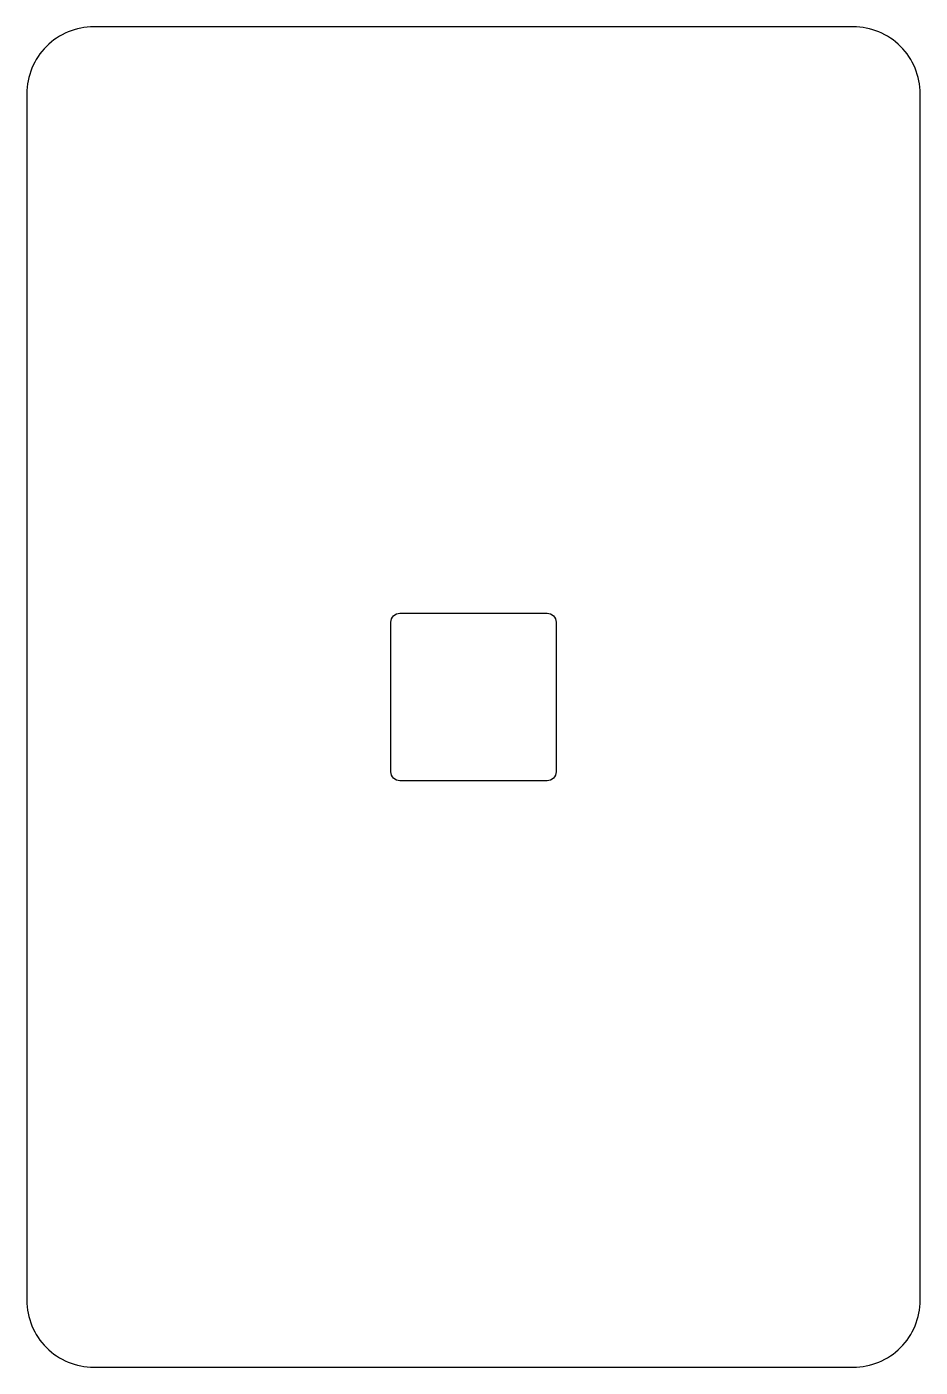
# Model space of a CAD drawing. Header units: millimetres. Extents: x -100 to 100, y -150 to 150.
import ezdxf

# ---------------------------------------------------------------- set-up
doc = ezdxf.new("R2010")
doc.units = ezdxf.units.MM
doc.layers.get('0').update_dxf_attribs({"linetype": 'CONTINUOUS'})

msp = doc.modelspace()

# ---------------------------------------------------------------- linework, layer by layer
for points in [[(-100, 135), (-100, -135, 0.414214), (-85, -150), (85, -150, 0.414214), (100, -135), (100, 135, 0.414214), (85, 150), (-85, 150, 0.414214)], [(18.5, 16.75), (18.5, -16.75, -0.414214), (16.5, -18.75), (-16.5, -18.75, -0.414214), (-18.5, -16.75), (-18.5, 16.75, -0.414214), (-16.5, 18.75), (16.5, 18.75, -0.414214)]]:
    msp.add_lwpolyline(points, format="xyb", close=True)

doc.saveas('drawing.dxf')
